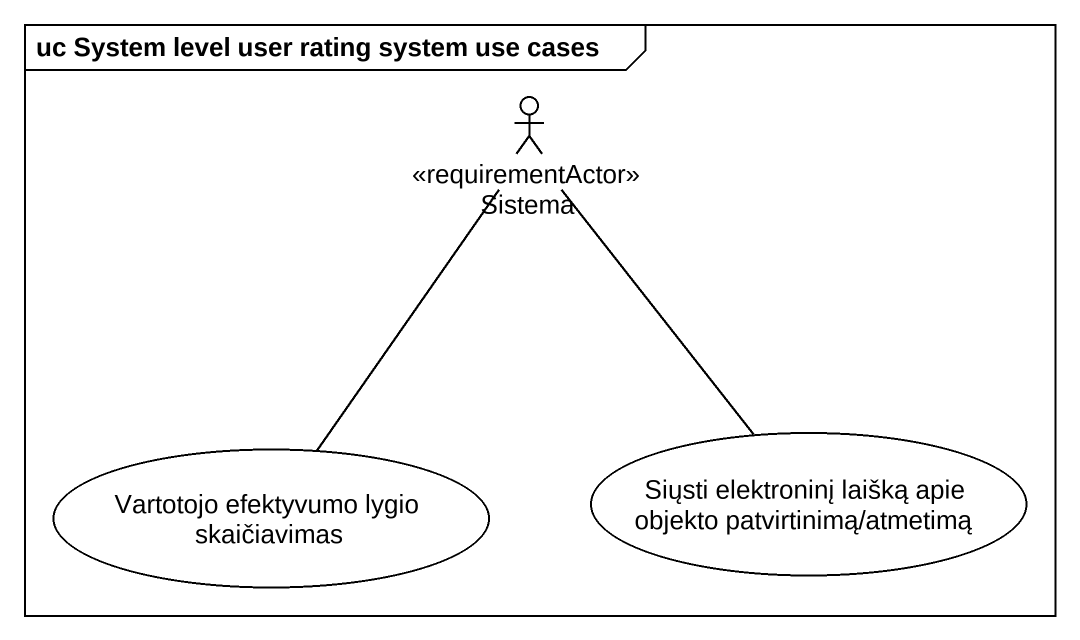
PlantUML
@startuml
mainframe uc System level user rating system use cases
actor Sistema <<requirementActor>>
usecase "Vartotojo efektyvumo lygio skaičiavimas" as Vartotojo_efektyvumo_lygio
usecase "Siųsti elektroninį laišką apie objekto patvirtinimą/atmetimą" as Siųsti_elektroninį_laišką
Vartotojo_efektyvumo_lygio -up- Sistema
Siųsti_elektroninį_laišką -up- Sistema
@enduml
